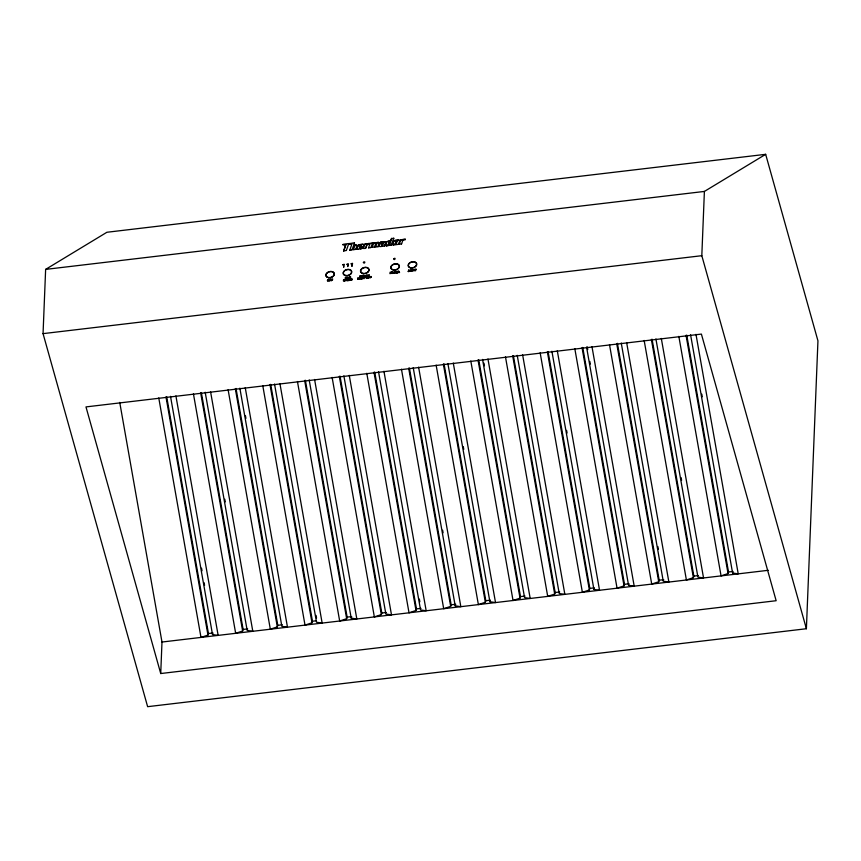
<?xml version="1.0" encoding="UTF-8"?>
<svg xmlns="http://www.w3.org/2000/svg" width="861" height="861" viewBox="0 0 861 861"><rect width="100%" height="100%" fill="white"/><g stroke="black" fill="none" stroke-linecap="round" stroke-linejoin="round"><path stroke-width="1.29" d="M43.05 333.637L45.633 269.385L106.904 232.266L765.666 154.323L817.95 340.838L806.391 628.734L147.629 706.677L43.05 333.637L701.812 255.695L704.395 191.433L765.666 154.323M160.727 673.539L85.982 406.909L701.403 334.09L776.148 600.72L160.727 673.539L161.986 642.037L119.733 402.399M329.58 280.858L329.634 279.405L331.011 279.265L330.032 279.61L330.85 279.868L329.989 280.826L329.645 279.427M331.281 280.675L331.334 279.212L332.712 279.061L331.722 279.771M343.657 267.061L343.69 266.092L343.808 267.05M345.229 279.018L345.283 277.543L346.649 277.403L345.67 277.748L346.499 278.006L345.627 278.942M348.339 279.75C345.638 280.6 350.449 280.449 346.897 280.804L346.961 279.351C350.664 278.781 345.519 280.062 348.35 279.771M350.578 276.919L350.524 278.383L349.351 277.565L348.942 278.577L349.394 277.081M350.287 280.159L348.759 280.578L348.813 279.136C351.74 278.77 347.898 280.212 350.287 280.18M349.383 277.059L350.169 277.952L350.578 276.941M350.169 277.952L350.201 276.984M361.426 276.93L360.027 277.253L360.081 275.789L361.362 275.735M361.555 278.76C361.502 275.854 361.878 280.008 362.707 278.275M362.04 277.016L362.094 275.552C363.654 275.38 363.772 276.768 362.04 277.016L363.557 276.822M362.718 278.286L363.148 277.436L363.105 278.426M366.797 276.123L363.912 276.801L363.966 275.337L364.321 276.499L365.322 276.381M365.01 277.199L363.955 278.77L363.428 277.393L365.01 277.22M368.131 276.295L367.453 274.917L368.379 275.391L369.315 274.691L368.53 276.23M368.153 278.286L368.207 276.822L369.584 276.682M369.573 276.661L368.153 278.275M371.123 277.059L369.853 278.071L369.907 276.618C373.297 276.08 368.723 277.285 371.123 277.081M391.475 272.098L390.108 272.248L390.055 273.712L391.475 272.076M391.733 273.507L391.787 272.044L392.132 273.443M392.584 271.958L392.53 273.4L393.94 273.249L392.939 273.109L392.993 271.915L392.53 273.411L393.929 273.228M394.715 271.958C392.562 271.904 397.287 271.43 395.113 271.893L394.672 273.163L394.715 271.936M397.351 271.947C394.65 272.786 399.472 272.646 395.92 273.012L395.974 271.549C399.687 270.989 394.542 272.237 397.362 271.968M398.815 272.356L397.782 272.797L397.836 271.333L398.686 271.247M408.674 270.053L408.631 271.269L409.632 271.15M408.674 270.074L408.222 271.559L409.621 271.129M409.89 271.366L409.944 269.891L410.288 271.29M411.633 270.623L412.505 270.279L412.107 271.054A1.356 0.947 -15.7 0 1 411.461 271.172L411.074 271.129M413.28 270.063L414.076 269.988C414.604 267.793 414.367 272.485 414.055 270.225L413.269 270.311C412.806 272.668 412.893 267.997 413.28 270.085M415.303 270.72L415.346 269.504C413.205 269.482 417.919 268.987 415.745 269.45L415.702 270.655M342.753 244.728L345.831 244.642L343.873 250.971M345.831 244.642C334.961 244.933 358.585 242.189 348.544 244.255L346.359 250.411M359.457 248.226L362.277 248.291M385.793 241.844L380.605 242.113L380.68 242.77M343.625 250.82L345.821 244.578M349.803 250.174L352.235 243.136L354.301 242.845M353.473 249.658L354.678 246.138M374.481 247.021L372.156 247.29M370.252 243.491L378.28 242.382A1.109 0.775 -15.7 0 1 379.303 243.232L378.044 246.763L375.676 246.87M396.275 243.932L394.941 244.094M361.297 276.532L361.168 275.983M328.87 280.352C328.084 278.49 327.374 281.988 328.859 280.331M352.3 279.642L351.783 278.813M398.804 272.345L399.569 272.582L398.675 271.226M382.79 243.62C383.436 242.113 378.119 243.706 379.303 245.815A1.087 0.753 -15.7 0 0 380.282 246.59L384.533 246.085L385.976 242.167M352.171 265.909L352.149 266.06M346.617 279.836L345.046 281.02L345.1 279.577L346.552 279.621M363.094 278.404L361.76 278.953M399.02 271.689L398.212 271.915L398.987 271.495M348.005 265.801C347.596 267.782 347.413 265.36 348.081 265.705M344.325 280.708C342.538 280.654 343.916 281.913 344.658 280.417M351.719 265.651L352.289 265.134L351.891 265.597M158.758 397.9L200.99 637.431L207.975 635.084L208.448 633.535L166.679 396.652M175.902 395.866L218.145 635.396L212.516 634.546L212.99 632.996L208.448 633.535M193.424 393.8L235.666 633.319L242.651 630.984L243.114 629.434L201.345 392.551M228.1 389.689L270.332 629.219L277.317 626.873L277.791 625.334L236.022 388.451M262.766 385.588L305.009 625.118L311.994 622.772L312.457 621.222L270.688 384.35M297.443 381.488L339.675 621.018L346.66 618.672L347.134 617.122L305.364 380.239M314.588 379.464L356.831 618.984L351.202 618.133L351.675 616.584L347.134 617.122M332.12 377.387L374.352 616.917L381.337 614.571L381.81 613.021L340.03 376.139M366.786 373.287L409.018 612.806L416.003 610.471L416.476 608.921L374.707 372.038M401.463 369.186L443.695 608.705L450.68 606.359L451.153 604.82L409.384 367.938M418.607 367.152L460.839 606.682L455.211 605.832L455.684 604.282L451.153 604.82M436.129 365.075L478.372 604.605L485.346 602.259L485.819 600.72L444.05 363.837M453.284 363.051L495.516 602.582L489.887 601.721L490.361 600.182L485.819 600.72M470.806 360.974L513.038 600.504L520.022 598.158L520.496 596.608L478.727 359.737M505.472 356.874L547.714 596.404L554.688 594.058L555.162 592.508L513.393 355.625M540.148 352.773L582.38 592.303L589.365 589.957L589.839 588.407L548.07 351.525M557.293 350.739L599.536 590.269L593.907 589.419L594.37 587.869L589.839 588.407M574.814 348.673L617.057 588.192L624.031 585.857L624.505 584.307L582.736 347.424M591.97 346.639L634.202 586.169L628.573 585.319L629.047 583.769L624.505 584.307M609.491 344.572L651.723 584.092L658.708 581.745L659.182 580.206L617.412 343.324M644.157 340.461L686.4 579.991L693.374 577.645L693.848 576.106L652.078 339.223M678.834 336.36L721.066 575.891L728.051 573.544L728.524 571.995L686.755 335.123M695.979 334.337L738.221 573.856L732.593 573.006L733.066 571.456L728.524 571.995M366.388 277.543L367.001 278.189L367.378 277.339M344.658 280.438L343.657 280.008M352.289 279.621L350.61 280.363L350.675 278.91L351.632 278.824M351.955 249.938L353.333 246.289M356.228 245.062L353.71 245.353L354.528 242.985M358.198 245.137L357.024 248.388A1.087 0.753 -15.7 0 0 358.025 249.227L362.406 248.237M363.794 244.858L363.138 246.698M364.999 244.061L363.428 248.485L365.279 248.431M365.57 248.323L366.851 244.965A1.173 0.818 -15.7 0 1 367.991 244.201L368.82 244.169M365.753 248.119L366.872 245.03A1.173 0.818 -15.7 0 1 368.013 244.266M365.021 244.126L369.423 243.437L368.799 244.104M368.583 247.785L370.026 243.674M370.887 247.505L372.296 243.771M372.178 247.355L373.405 243.846L372.598 243.652M374.492 247.085L375.794 243.437M375.687 246.935L376.914 243.437M378.108 246.655L379.324 243.308M382.876 243.448L381.531 245.912M382.198 243.695L381.498 245.751L382.596 245.557M383.608 242.748L382.435 245.826M385.932 242.382L384.63 245.923M386.901 245.88A1.087 0.753 -15.7 0 1 385.9 245.041L386.966 241.973A1.291 0.893 -15.7 0 1 388.182 241.209L390.065 241.015L389.893 241.607M388.074 244.965L389.882 241.543M391.615 238.411L389.204 244.944M389.269 244.825L391.551 238.465M392.498 244.19L394.026 240.585M395.995 241.177L394.995 244.32M399.741 240.736L398.374 244.352L393.499 245.03M399.278 244.147L400.774 239.907M405.144 239.724L405.327 239.186L400.989 239.788M327.46 280.029L327.492 280.847M347.155 278.781L348.727 278.598L347.973 277.231L346.714 278.813M347.973 277.188L347.467 278.178L347.747 277.586M365.398 276.618L366.226 275.057L367.399 276.381L366.797 276.112M396.006 241.241L397.341 241.048M411.655 269.934L411.192 270.86M363.019 244.255L358.456 244.836L357.046 248.452A1.087 0.753 -15.7 0 0 358.036 249.292M375.751 243.62L376.634 243.243M405.187 239.552L403.906 239.95A1.259 0.872 -15.7 0 0 402.679 240.779L401.527 243.986M351.084 243.867L351.234 243.2M355.894 249.216L353.699 249.744M391.378 245.019L386.88 245.815A1.087 0.753 -15.7 0 1 385.879 244.976M396.221 244.115L397.233 240.832M401.581 243.814L399.504 244.32M393.778 240.865L392.519 244.255A1.087 0.753 -15.7 0 0 393.509 245.094M411.171 269.794L410.665 270.741L411.332 271.193M358.789 279.373L358.703 278.534M361.555 276.811L361.362 275.714M329.128 280.654L329.16 279.75M361.114 246.504L360.285 247.129L363.008 246.73M366.119 277.328L366.312 278.426M351.858 266.157L352.106 265.5M358.058 278.351L358.703 278.297M343.657 280.029C346.552 279.47 341.376 280.008 344.142 280.578M357.853 278.135L357.745 278.684M353.451 246.192L354.269 245.891M391.561 238.529L393.843 238.336M355.744 249.486L357.175 245.45M389.183 244.879L388.3 245.137M361.491 245.191C359.069 244.728 358.467 251.143 362.427 248.302M367.443 278.286L367.625 277.07M360.996 246.623L361.146 245.019M393.897 240.746L398.697 240.036A1.13 0.786 -15.7 0 1 399.762 240.8M380.207 243.695L380.799 243.459M361.146 276.79C360.027 277.565 360.361 275.229 361.286 276.133M412.075 270.741L411.192 270.838M357.853 278.157L358.693 278.275M327.793 279.739L329.171 279.771M343.647 250.831L346.165 250.551M349.867 250.164L351.934 249.873M370.693 247.656L368.594 247.882M391.066 245.299L393.757 238.163M396.092 244.147L395.177 244.33M328.859 280.858L327.492 280.826M367.432 278.264L366.657 278.458M411.181 269.816L411.838 269.676M366.495 277.081L367.625 277.081M358.789 279.351L357.692 279.341M365.15 244.029L369.423 243.437M370.424 243.405L378.302 242.447M382.273 245.837L381.714 245.923M351.32 280.04L351.675 279.082M360.985 277.113L360.027 277.231M45.633 269.385L704.395 191.433M348.565 244.32L350.675 244.072M358.886 244.675L363.277 244.255M394.37 240.477L398.675 239.971M380.616 242.178L385.007 241.65M388.203 241.274L390.087 241.08M401.129 239.745L405.316 239.315M383.543 242.533L380.444 242.598M388.053 244.998L388.795 245.148M360.092 275.811L360.824 275.724M362.104 275.574L363.579 275.391M331.711 279.75L332.54 279.911L331.281 280.654M350.513 278.372L349.351 277.586M363.902 276.779L365.817 276.553M395.92 272.991L397.438 272.819M408.211 271.538L409.61 271.376M351.331 280.051L351.062 279.115L351.686 279.093M243.114 629.434L247.656 628.896M277.791 625.334L282.333 624.795M312.457 621.222L315.869 620.824M381.81 613.021L386.341 612.483M416.476 608.921L421.018 608.383M520.496 596.608L525.027 596.081M555.162 592.508L559.704 591.97M659.182 580.206L663.723 579.668M693.848 576.106L698.389 575.568M161.986 642.037L768.27 570.305M411.644 269.923L412.494 270.01L411.988 269.654M356.497 245.051L353.71 245.353M358.37 279.222L357.692 279.351M354.022 245.826L354.7 246.203M358.273 278.824L357.649 278.447M388.311 245.202L389.215 241.823M385.287 241.586L385.932 242.016M701.812 255.695L806.391 628.734M701.79 394.134L702.264 396.781M690.587 334.8L732.593 573.006M686.045 335.338L728.051 573.544M661.313 338.438L703.545 577.968L697.916 577.107L655.91 338.911M681.126 477.64L681.589 480.287M651.379 339.438L693.374 577.645M626.636 342.538L668.879 582.068L663.25 581.207L621.244 343.012M657.879 546.584L658.353 549.232M616.702 343.55L658.708 581.745M587.277 346.886L587.74 349.534M589.839 361.448L590.312 364.095M586.567 347.112L628.573 585.319M582.036 347.65L624.031 585.857M566.603 430.392L567.076 433.04M551.901 351.213L593.907 589.419M547.359 351.751L589.365 589.957M522.627 354.85L564.859 594.37L559.23 593.52L517.224 355.313M512.693 355.851L554.688 594.058M487.95 358.951L530.193 598.47L524.564 597.62L482.558 359.414M483.957 363.17L484.431 365.817M478.016 359.952L520.022 598.158M463.293 446.665L463.756 449.313M447.881 363.525L489.887 601.721M443.35 364.052L485.346 602.259M442.619 530.172L443.092 532.819M413.215 367.625L455.211 605.832M408.674 368.164L450.68 606.359M383.941 371.252L426.173 610.783L420.545 609.932L378.539 371.726M419.382 599.116L419.845 601.764M373.997 372.264L416.003 610.471M349.265 375.353L391.497 614.883L385.868 614.033L343.873 375.826M339.331 376.365L381.337 614.571M309.196 379.927L351.202 618.133M304.654 380.465L346.66 618.672M279.922 383.565L322.154 623.084L316.525 622.234L274.53 384.028M316.062 615.4L316.536 618.047M269.988 384.566L311.994 622.772M245.245 387.665L287.488 627.195L281.859 626.334L239.853 388.139M245.46 415.702L245.923 418.349M235.311 388.677L277.317 626.873M210.579 391.766L252.811 631.296L247.182 630.446L205.187 392.239M224.786 499.208L225.259 501.855M200.645 392.777L242.651 630.984M201.549 568.152L202.023 570.8M204.122 582.714L204.584 585.362M170.51 396.34L212.516 634.546M165.969 396.878L207.975 635.084M359.554 277.845L359.5 279.308L360.716 278.544C361.028 280.761 361.243 276.069 360.727 278.297L359.554 277.845M342.904 264.768C343.722 267.384 345.778 262.777 342.904 264.768M347.026 264.273C347.844 266.888 349.9 262.282 347.026 264.273M351.148 263.789C351.966 266.404 354.022 261.798 351.148 263.789M363.385 262.336C364.203 264.951 366.259 260.356 363.385 262.336M393.66 258.763C394.478 261.378 396.534 256.772 393.66 258.763M366.42 275.38L366.129 275.961L366.42 275.38M328.504 277.726A4.423 3.078 -15.7 0 0 334.391 273.54A4.423 3.078 -15.7 0 0 327.417 272.517A4.423 3.078 -15.7 0 0 328.504 277.726M328.59 277.565A4.187 2.917 -15.7 0 0 334.176 273.604A4.187 2.917 -15.7 0 0 327.557 272.625A4.187 2.917 -15.7 0 0 328.59 277.565M345.918 275.52A4.187 2.917 -15.7 0 0 351.503 271.549A4.187 2.917 -15.7 0 0 344.895 270.569A4.187 2.917 -15.7 0 0 345.918 275.52M345.842 275.681A4.423 3.078 -15.7 0 0 351.729 271.495A4.423 3.078 -15.7 0 0 344.755 270.462A4.423 3.078 -15.7 0 0 345.842 275.681M363.256 273.464A4.187 2.917 -15.7 0 0 368.842 269.493A4.187 2.917 -15.7 0 0 362.223 268.524A4.187 2.917 -15.7 0 0 363.256 273.464M363.17 273.626A4.423 3.078 -15.7 0 0 369.068 269.439A4.423 3.078 -15.7 0 0 362.083 268.406A4.423 3.078 -15.7 0 0 363.17 273.626M393.595 269.88A4.187 2.917 -15.7 0 0 399.181 265.909A4.187 2.917 -15.7 0 0 392.562 264.93A4.187 2.917 -15.7 0 0 393.595 269.88M393.509 270.042A4.423 3.078 -15.7 0 0 399.407 265.855A4.423 3.078 -15.7 0 0 392.422 264.822A4.423 3.078 -15.7 0 0 393.509 270.042M410.934 267.825A4.187 2.917 -15.7 0 0 416.52 263.853A4.187 2.917 -15.7 0 0 409.901 262.874A4.187 2.917 -15.7 0 0 410.934 267.825M410.848 267.986A4.423 3.078 -15.7 0 0 416.735 263.8A4.423 3.078 -15.7 0 0 409.761 262.766A4.423 3.078 -15.7 0 0 410.848 267.986"/></g></svg>
